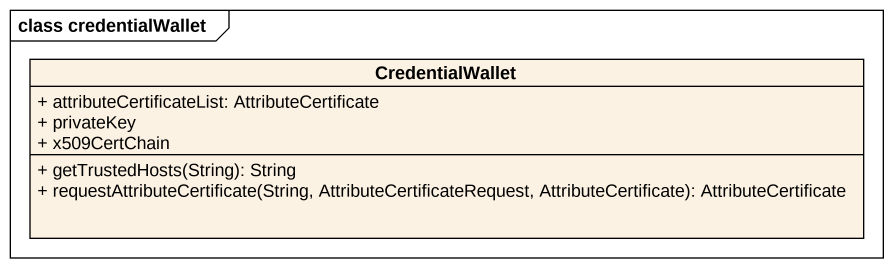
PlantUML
@startuml
mainframe class credentialWallet
hide circle
hide empty members
skinparam classAttributeIconSize 0
class CredentialWallet {
  + attributeCertificateList: AttributeCertificate
  + privateKey
  + x509CertChain
  + getTrustedHosts(String): String
  + requestAttributeCertificate(String, AttributeCertificateRequest, AttributeCertificate): AttributeCertificate
}
@enduml
